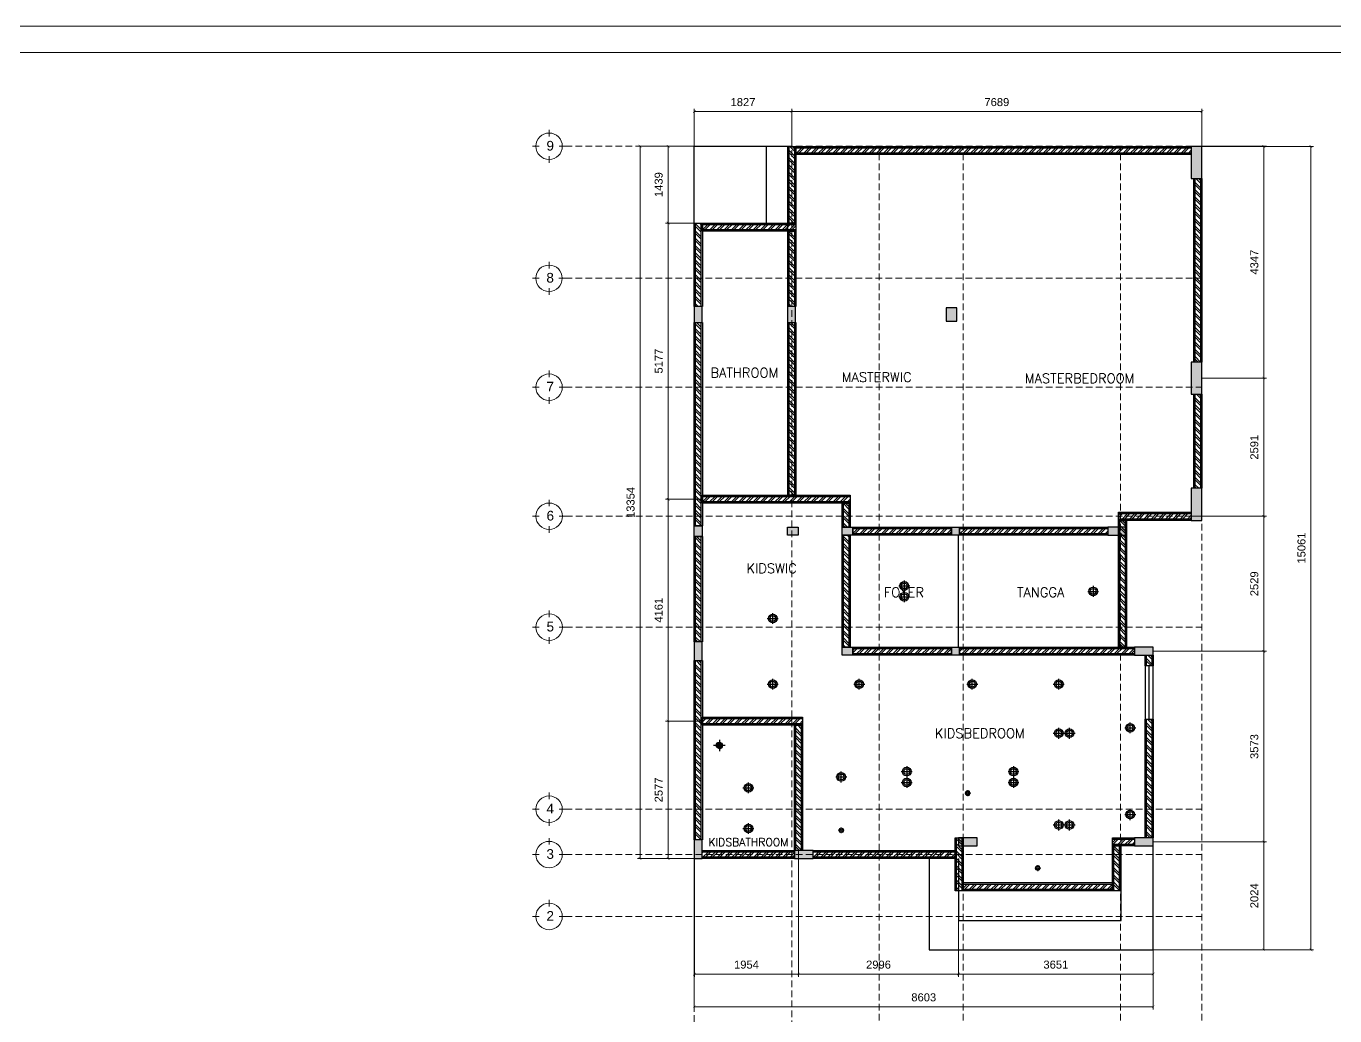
# Model space of a CAD drawing. Header units: millimetres. Extents: x 19632 to 183655, y 41319 to 69325.
# Drawn here: x 100075 to 124605, y 50773 to 69325 of the extents above; entities that cross this region are included whole.
import ezdxf
from ezdxf.enums import TextEntityAlignment as Align

# ---------------------------------------------------------------- set-up
doc = ezdxf.new("R2010")
doc.units = ezdxf.units.MM
doc.header["$MEASUREMENT"] = 0
doc.linetypes.add('DASHED2', pattern=[0.375, 0.25, -0.125])
doc.linetypes.add('HIDDEN2', pattern=[0.1875, 0.125, -0.0625])
for name, color, linetype, lineweight in [('09-Arsiran', 8, 'Continuous', 5), ('AS', 8, 'HIDDEN2', 5), ('ceiling', 40, 'Continuous', 13), ('HATCH', 8, 'Continuous', 5), ('LEGEND', 1, 'DASHED2', 50), ('XR-KOP A3_MOZART$0$KOP-A1$0$A-GRSKOP', 1, 'Continuous', 5)]:
    doc.layers.add(name, color=color, linetype=linetype, lineweight=lineweight)
for name, color, linetype in [('lights (bulb)', 32, 'Continuous'), ('tampak', 7, 'Continuous'), ('WALL', 255, 'Continuous')]:
    doc.layers.add(name, color=color, linetype=linetype)
doc.styles.add('HAND', font='ROMAND.SHX', dxfattribs={"width": 0.8, "height": 250})
doc.styles.get("Standard").update_dxf_attribs({"font": 'arial.ttf'})
doc.dimstyles.new('DIM100', dxfattribs={"dimscale": 0, "dimtxt": 150, "dimasz": 50, "dimexe": 50, "dimexo": 0, "dimgap": 100, "dimtad": 1, "dimtoh": 1, "dimdec": 0, "dimdsep": 46, "dimtxsty": 'Standard', "dimblk": 'ARCHTICK', "dimcen": 1, "dimclrd": 1, "dimclre": 1, "dimadec": 0, "dimazin": 0, "dimtfac": 250, "dimtdec": 0, "dimtix": 1, "dimtmove": 0, "dimatfit": 3, "dimldrblk": 'DOT', "dimfxl": 150, "dimtolj": 1, "dimtzin": 0, "dimlwd": 5, "dimlwe": 5, "dimarcsym": 0})

# ---------------------------------------------------------------- blocks, each defined once
blk = doc.blocks.new('hsdh')
at = {"layer": 'XR-KOP A3_MOZART$0$KOP-A1$0$A-GRSKOP', "color": 0, "linetype": 'Continuous', "lineweight": 5}
blk.add_lwpolyline([(145480, 82601), (107945, 82601), (107945, 56197), (145480, 56197)], close=True, dxfattribs=at)
at = {"layer": 'XR-KOP A3_MOZART$0$KOP-A1$0$A-GRSKOP', "color": 5, "linetype": 'Continuous', "lineweight": 5}
blk.add_lwpolyline([(145017, 82138), (108409, 82138), (108409, 56660), (145017, 56660)], close=True, dxfattribs=at)
blk = doc.blocks.new('*U15')
at = {"layer": 'HATCH'}
h = blk.add_hatch(dxfattribs=at)
h.set_pattern_fill('ANSI32', color=0, scale=10)
h.set_pattern_definition([(45, (-5541.52, -10567.46), (-67.3519, 67.3519), []), (45, (-5496.62, -10567.46), (-67.3519, 67.3519), [])])
h.paths.add_polyline_path([(3193, 50), (3193, -50), (6523, -50), (6523, 50)])
at = {"layer": 'WALL', "color": 0}
for points in [[(3193, 75), (6523, 75), (6523, -75), (3193, -75)], [(3193, 50), (6523, 50), (6523, -50), (3193, -50)]]:
    blk.add_lwpolyline(points, close=True, dxfattribs=at)
blk = doc.blocks.new('*U14')
at = {"layer": 'HATCH'}
h = blk.add_hatch(dxfattribs=at)
h.set_pattern_fill('ANSI32', color=0, scale=10)
h.set_pattern_definition([(45, (4766.25, -10567.46), (-67.3519, 67.3519), []), (45, (4811.15, -10567.46), (-67.3519, 67.3519), [])])
h.paths.add_polyline_path([(10943, -50), (10943, 50), (9081, 50), (9081, -50)])
at = {"layer": 'WALL', "color": 0}
for points in [[(9081, 75), (10943, 75), (10943, -75), (9081, -75)], [(9081, 50), (10943, 50), (10943, -50), (9081, -50)]]:
    blk.add_lwpolyline(points, close=True, dxfattribs=at)
blk = doc.blocks.new('*U179')
at = {"layer": 'HATCH'}
h = blk.add_hatch(dxfattribs=at)
h.set_pattern_fill('ANSI32', color=0, scale=10)
h.set_pattern_definition([(45, (-121.22, -10567.46), (-67.3519, 67.3519), []), (45, (-76.315, -10567.46), (-67.3519, 67.3519), [])])
h.paths.add_polyline_path([(8884, -50), (8884, 50), (6252, 50), (6252, -50)])
at = {"layer": 'WALL', "color": 0}
for points in [[(6252, 75), (8884, 75), (8884, -75), (6252, -75)], [(6252, 50), (8884, 50), (8884, -50), (6252, -50)]]:
    blk.add_lwpolyline(points, close=True, dxfattribs=at)
blk = doc.blocks.new('*U16')
at = {"layer": 'HATCH'}
h = blk.add_hatch(dxfattribs=at)
h.set_pattern_fill('ANSI32', color=0, scale=10)
h.set_pattern_definition([(45, (-19696.05, -10567.46), (-67.3519, 67.3519), []), (45, (-19651.15, -10567.46), (-67.3519, 67.3519), [])])
h.paths.add_polyline_path([(-3382, 50), (-3382, -50), (-1056, -50), (-1056, 50)])
at = {"layer": 'WALL', "color": 0}
for points in [[(-3382, 75), (-1056, 75), (-1056, -75), (-3382, -75)], [(-3382, 50), (-1056, 50), (-1056, -50), (-3382, -50)]]:
    blk.add_lwpolyline(points, close=True, dxfattribs=at)
blk = doc.blocks.new('*U177')
at = {"layer": 'HATCH'}
h = blk.add_hatch(dxfattribs=at)
h.set_pattern_fill('ANSI32', color=0, scale=10)
h.set_pattern_definition([(45, (-21335.74, -10567.46), (-67.3519, 67.3519), []), (45, (-21290.83, -10567.46), (-67.3519, 67.3519), [])])
h.paths.add_polyline_path([(-3531, 50), (-3531, -50), (-2548, -50), (-2548, 50)])
at = {"layer": 'WALL', "color": 0}
for points in [[(-3531, 75), (-2548, 75), (-2548, -75), (-3531, -75)], [(-3531, 50), (-2548, 50), (-2548, -50), (-3531, -50)]]:
    blk.add_lwpolyline(points, close=True, dxfattribs=at)
blk = doc.blocks.new('*U175')
at = {"layer": 'HATCH'}
h = blk.add_hatch(dxfattribs=at)
h.set_pattern_fill('ANSI32', color=0, scale=10)
h.set_pattern_definition([(45, (799.83, -10567.46), (-67.3519, 67.3519), []), (45, (844.73, -10567.46), (-67.3519, 67.3519), [])])
h.paths.add_polyline_path([(8234, -50), (8234, 50), (7823, 50), (7823, -50)])
at = {"layer": 'WALL', "color": 0}
for points in [[(7823, 75), (8234, 75), (8234, -75), (7823, -75)], [(7823, 50), (8234, 50), (8234, -50), (7823, -50)]]:
    blk.add_lwpolyline(points, close=True, dxfattribs=at)
blk = doc.blocks.new('*U78')
at = {"layer": 'HATCH'}
h = blk.add_hatch(dxfattribs=at)
h.set_pattern_fill('ANSI32', color=0, scale=10)
h.set_pattern_definition([(45, (-23743.76, -10567.46), (-67.35192, 67.35192), []), (45, (-23698.86, -10567.46), (-67.35192, 67.35192), [])])
h.paths.add_polyline_path([(-5343, 50), (-5343, -50), (-3143, -50), (-3143, 50)])
at = {"layer": 'WALL', "color": 0}
for points in [[(-5343, 75), (-3143, 75), (-3143, -75), (-5343, -75)], [(-5343, 50), (-3143, 50), (-3143, -50), (-5343, -50)]]:
    blk.add_lwpolyline(points, close=True, dxfattribs=at)
blk = doc.blocks.new('*U17')
at = {"layer": 'HATCH'}
h = blk.add_hatch(dxfattribs=at)
h.set_pattern_fill('ANSI32', color=0, scale=10)
h.set_pattern_definition([(45, (9317.82, -10567.46), (-67.3519, 67.3519), []), (45, (9362.72, -10567.46), (-67.3519, 67.3519), [])])
h.paths.add_polyline_path([(13204, -50), (13204, 50), (11371, 50), (11371, -50)])
at = {"layer": 'WALL', "color": 0}
for points in [[(11371, 75), (13204, 75), (13204, -75), (11371, -75)], [(11371, 50), (13204, 50), (13204, -50), (11371, -50)]]:
    blk.add_lwpolyline(points, close=True, dxfattribs=at)
blk = doc.blocks.new('*U62')
at = {"layer": 'HATCH'}
h = blk.add_hatch(dxfattribs=at)
h.set_pattern_fill('ANSI32', color=0, scale=10)
h.set_pattern_definition([(45, (-36433.05, -10567.46), (-67.35192, 67.35192), []), (45, (-36388.15, -10567.46), (-67.35192, 67.35192), [])])
h.paths.add_polyline_path([(-12293, 50), (-12293, -50), (-8883, -50), (-8883, 50)])
at = {"layer": 'WALL', "color": 0}
for points in [[(-12293, 75), (-8883, 75), (-8883, -75), (-12293, -75)], [(-12293, 50), (-8883, 50), (-8883, -50), (-12293, -50)]]:
    blk.add_lwpolyline(points, close=True, dxfattribs=at)
blk = doc.blocks.new('*U18')
at = {"layer": 'HATCH'}
h = blk.add_hatch(dxfattribs=at)
h.set_pattern_fill('ANSI32', color=0, scale=10)
h.set_pattern_definition([(45, (8123.6, -10567.46), (-67.3519, 67.3519), []), (45, (8168.5, -10567.46), (-67.3519, 67.3519), [])])
h.paths.add_polyline_path([(12606, -50), (12606, 50), (10774, 50), (10774, -50)])
at = {"layer": 'WALL', "color": 0}
for points in [[(10774, 75), (12606, 75), (12606, -75), (10774, -75)], [(10774, 50), (12606, 50), (12606, -50), (10774, -50)]]:
    blk.add_lwpolyline(points, close=True, dxfattribs=at)
blk = doc.blocks.new('*U66')
at = {"layer": 'HATCH'}
h = blk.add_hatch(dxfattribs=at)
h.set_pattern_fill('ANSI32', color=0, scale=10)
h.set_pattern_definition([(45, (-30099.03, -10567.46), (-67.35192, 67.35192), []), (45, (-30054.13, -10567.46), (-67.35192, 67.35192), [])])
h.paths.add_polyline_path([(-9025, 50), (-9025, -50), (-5817, -50), (-5817, 50)])
at = {"layer": 'WALL', "color": 0}
for points in [[(-9025, 75), (-5817, 75), (-5817, -75), (-9025, -75)], [(-9025, 50), (-5817, 50), (-5817, -50), (-9025, -50)]]:
    blk.add_lwpolyline(points, close=True, dxfattribs=at)
blk = doc.blocks.new('*U24')
at = {"layer": 'HATCH'}
h = blk.add_hatch(dxfattribs=at)
h.set_pattern_fill('ANSI32', color=0, scale=10)
h.set_pattern_definition([(45, (7339.76, -10567.46), (-67.3519, 67.3519), []), (45, (7384.66, -10567.46), (-67.3519, 67.3519), [])])
h.paths.add_polyline_path([(12676, -50), (12676, 50), (9921, 50), (9921, -50)])
at = {"layer": 'WALL', "color": 0}
for points in [[(9921, 75), (12676, 75), (12676, -75), (9921, -75)], [(9921, 50), (12676, 50), (12676, -50), (9921, -50)]]:
    blk.add_lwpolyline(points, close=True, dxfattribs=at)
blk = doc.blocks.new('*U25')
at = {"layer": 'HATCH'}
h = blk.add_hatch(dxfattribs=at)
h.set_pattern_fill('ANSI32', color=0, scale=10)
h.set_pattern_definition([(45, (-31819.38, -10567.46), (-67.35192, 67.35192), []), (45, (-31774.48, -10567.46), (-67.35192, 67.35192), [])])
h.paths.add_polyline_path([(-9322, 50), (-9322, -50), (-7241, -50), (-7241, 50)])
at = {"layer": 'WALL', "color": 0}
for points in [[(-9322, 75), (-7241, 75), (-7241, -75), (-9322, -75)], [(-9322, 50), (-7241, 50), (-7241, -50), (-9322, -50)]]:
    blk.add_lwpolyline(points, close=True, dxfattribs=at)
blk = doc.blocks.new('*U26')
at = {"layer": 'HATCH'}
h = blk.add_hatch(dxfattribs=at)
h.set_pattern_fill('ANSI32', color=0, scale=10)
h.set_pattern_definition([(45, (8038.8, -10567.46), (-67.3519, 67.3519), []), (45, (8083.7, -10567.46), (-67.3519, 67.3519), [])])
h.paths.add_polyline_path([(13273, -50), (13273, 50), (10023, 50), (10023, -50)])
at = {"layer": 'WALL', "color": 0}
for points in [[(10023, 75), (13273, 75), (13273, -75), (10023, -75)], [(10023, 50), (13273, 50), (13273, -50), (10023, -50)]]:
    blk.add_lwpolyline(points, close=True, dxfattribs=at)
blk = doc.blocks.new('*U27')
at = {"layer": 'HATCH'}
h = blk.add_hatch(dxfattribs=at)
h.set_pattern_fill('ANSI32', color=0, scale=10)
h.set_pattern_definition([(45, (-1166.05, -10567.46), (-67.3519, 67.3519), []), (45, (-1121.15, -10567.46), (-67.3519, 67.3519), [])])
h.paths.add_polyline_path([(7902, -50), (7902, 50), (6189, 50), (6189, -50)])
at = {"layer": 'WALL', "color": 0}
for points in [[(6189, 75), (7902, 75), (7902, -75), (6189, -75)], [(6189, 50), (7902, 50), (7902, -50), (6189, -50)]]:
    blk.add_lwpolyline(points, close=True, dxfattribs=at)
blk = doc.blocks.new('*U28')
at = {"layer": 'HATCH'}
h = blk.add_hatch(dxfattribs=at)
h.set_pattern_fill('ANSI32', color=0, scale=10)
h.set_pattern_definition([(45, (-4169.86, -10567.46), (-67.3519, 67.3519), []), (45, (-4124.96, -10567.46), (-67.3519, 67.3519), [])])
h.paths.add_polyline_path([(6523, -50), (6523, 50), (4565, 50), (4565, -50)])
at = {"layer": 'WALL', "color": 0}
for points in [[(4565, 75), (6523, 75), (6523, -75), (4565, -75)], [(4565, 50), (6523, 50), (6523, -50), (4565, -50)]]:
    blk.add_lwpolyline(points, close=True, dxfattribs=at)
blk = doc.blocks.new('*U29')
at = {"layer": 'HATCH'}
h = blk.add_hatch(dxfattribs=at)
h.set_pattern_fill('ANSI32', color=0, scale=10)
h.set_pattern_definition([(45, (-5987.08, -10567.46), (-67.3519, 67.3519), []), (45, (-5942.18, -10567.46), (-67.3519, 67.3519), [])])
h.paths.add_polyline_path([(2747, 50), (2747, -50), (6523, -50), (6523, 50)])
at = {"layer": 'WALL', "color": 0}
for points in [[(2747, 75), (6523, 75), (6523, -75), (2747, -75)], [(2747, 50), (6523, 50), (6523, -50), (2747, -50)]]:
    blk.add_lwpolyline(points, close=True, dxfattribs=at)
blk = doc.blocks.new('*U30')
at = {"layer": 'HATCH'}
h = blk.add_hatch(dxfattribs=at)
h.set_pattern_fill('ANSI32', color=0, scale=10)
h.set_pattern_definition([(45, (-3759.58, -10567.46), (-67.3519, 67.3519), []), (45, (-3714.68, -10567.46), (-67.3519, 67.3519), [])])
h.paths.add_polyline_path([(6523, -50), (6523, 50), (4975, 50), (4975, -50)])
at = {"layer": 'WALL', "color": 0}
for points in [[(4975, 75), (6523, 75), (6523, -75), (4975, -75)], [(4975, 50), (6523, 50), (6523, -50), (4975, -50)]]:
    blk.add_lwpolyline(points, close=True, dxfattribs=at)
blk = doc.blocks.new('*U65')
at = {"layer": 'HATCH'}
h = blk.add_hatch(dxfattribs=at)
h.set_pattern_fill('ANSI32', color=0, scale=10)
h.set_pattern_definition([(45, (5170.855, -10567.46), (-67.3519, 67.3519), []), (45, (5215.76, -10567.46), (-67.3519, 67.3519), [])])
h.paths.add_polyline_path([(11586, -50), (11586, 50), (8842, 50), (8842, -50)])
at = {"layer": 'WALL', "color": 0}
for points in [[(8842, 75), (11586, 75), (11586, -75), (8842, -75)], [(8842, 50), (11586, 50), (11586, -50), (8842, -50)]]:
    blk.add_lwpolyline(points, close=True, dxfattribs=at)
blk = doc.blocks.new('_ArchTick')
at = {"color": 0, "linetype": 'ByBlock', "const_width": 0.15}
blk.add_lwpolyline([(-0.5, -0.5), (0.5, 0.5)], dxfattribs=at)
blk = doc.blocks.new('*D273')
at = {"color": 1, "lineweight": 5, "transparency": 16777216}
for p, q in [((112599, 53721), (112599, 51506)), ((114553, 53872), (114553, 51506)), ((112599, 51556), (114553, 51556))]:
    blk.add_line(p, q, dxfattribs=at)
at = {"layer": 'Defpoints', "color": 0, "transparency": 16777216}
for p in [(112599, 53721), (114553, 53872), (114553, 51556)]:
    blk.add_point(p, dxfattribs=at)
at = {"color": 1, "lineweight": 5, "transparency": 16777216, "xscale": 50, "yscale": 50, "zscale": 50, "rotation": 180}
blk.add_blockref('_ArchTick', (112599, 51556), dxfattribs=at)
at = {"color": 1, "lineweight": 5, "transparency": 16777216, "xscale": 50, "yscale": 50, "zscale": 50}
blk.add_blockref('_ArchTick', (114553, 51556), dxfattribs=at)
at = {"color": 0, "transparency": 16777216, "insert": (113576, 51732), "char_height": 150, "attachment_point": 5}
blk.add_mtext('\\A1;1954', dxfattribs=at)
blk = doc.blocks.new('_DOT')
at = {"color": 0, "linetype": 'ByBlock'}
blk.add_line((-0.5, 0), (-1, 0), dxfattribs=at)
at = {"color": 0, "linetype": 'ByBlock', "const_width": 0.5}
blk.add_lwpolyline([(-0.25, 0, 1), (0.25, 0, 1)], format="xyb", close=True, dxfattribs=at)
blk = doc.blocks.new('*D274')
at = {"color": 1, "lineweight": 5, "transparency": 16777216}
for p, q in [((114553, 53872), (114553, 51506)), ((117549, 52561), (117549, 51506)), ((114553, 51556), (117549, 51556))]:
    blk.add_line(p, q, dxfattribs=at)
at = {"layer": 'Defpoints', "color": 0, "transparency": 16777216}
for p in [(114553, 53872), (117549, 52561), (117549, 51556)]:
    blk.add_point(p, dxfattribs=at)
at = {"color": 1, "lineweight": 5, "transparency": 16777216, "xscale": 50, "yscale": 50, "zscale": 50, "rotation": 180}
blk.add_blockref('_ArchTick', (114553, 51556), dxfattribs=at)
at = {"color": 1, "lineweight": 5, "transparency": 16777216, "xscale": 50, "yscale": 50, "zscale": 50}
blk.add_blockref('_ArchTick', (117549, 51556), dxfattribs=at)
at = {"color": 0, "transparency": 16777216, "insert": (116051, 51732), "char_height": 150, "attachment_point": 5}
blk.add_mtext('\\A1;2996', dxfattribs=at)
blk = doc.blocks.new('*D223')
at = {"color": 1, "lineweight": 5, "transparency": 16777216}
for p, q in [((121200, 53961), (121200, 51506)), ((117549, 52011), (117549, 51506)), ((117549, 51556), (121200, 51556))]:
    blk.add_line(p, q, dxfattribs=at)
at = {"layer": 'Defpoints', "color": 0, "transparency": 16777216}
for p in [(121200, 53961), (117549, 52011), (121200, 51556)]:
    blk.add_point(p, dxfattribs=at)
at = {"color": 1, "lineweight": 5, "transparency": 16777216, "xscale": 50, "yscale": 50, "zscale": 50, "rotation": 180}
blk.add_blockref('_ArchTick', (117549, 51556), dxfattribs=at)
at = {"color": 1, "lineweight": 5, "transparency": 16777216, "xscale": 50, "yscale": 50, "zscale": 50}
blk.add_blockref('_ArchTick', (121200, 51556), dxfattribs=at)
at = {"color": 0, "transparency": 16777216, "insert": (119375, 51732), "char_height": 150, "attachment_point": 5}
blk.add_mtext('\\A1;3651', dxfattribs=at)
blk = doc.blocks.new('*D224')
at = {"color": 1, "lineweight": 5, "transparency": 16777216}
for p, q in [((112597, 53721), (112597, 50892)), ((121200, 53961), (121200, 50892)), ((112597, 50942), (121200, 50942))]:
    blk.add_line(p, q, dxfattribs=at)
at = {"layer": 'Defpoints', "color": 0, "transparency": 16777216}
for p in [(112597, 53721), (121200, 53961), (121200, 50942)]:
    blk.add_point(p, dxfattribs=at)
at = {"color": 1, "lineweight": 5, "transparency": 16777216, "xscale": 50, "yscale": 50, "zscale": 50, "rotation": 180}
blk.add_blockref('_ArchTick', (112597, 50942), dxfattribs=at)
at = {"color": 1, "lineweight": 5, "transparency": 16777216, "xscale": 50, "yscale": 50, "zscale": 50}
blk.add_blockref('_ArchTick', (121200, 50942), dxfattribs=at)
at = {"color": 0, "transparency": 16777216, "insert": (116899, 51119), "char_height": 150, "attachment_point": 5}
blk.add_mtext('\\A1;8603', dxfattribs=at)
blk = doc.blocks.new('H4RTVVVV')
at = {"layer": 'tampak', "transparency": 33554687}
h = blk.add_hatch(dxfattribs=at)
h.set_pattern_fill('ANSI31', color=256, scale=10)
h.set_pattern_definition([(45, (147297.6343, 4e-11), (-0.8838834765, 0.8838834765), [])])
h.paths.add_polyline_path([(471989, 38900), (471989, 38600), (472139, 38600), (472139, 38900)])
h.paths.add_polyline_path([(473741, 38900), (473741, 38600), (473891, 38600), (473891, 38900)])
h.paths.add_polyline_path([(476711, 38875), (476711, 38625), (476911, 38625), (476911, 38875)])
h.paths.add_polyline_path([(481305, 41901), (481305, 41300), (481507, 41300), (481507, 41901)])
h.paths.add_polyline_path([(481305, 37857), (481305, 37255), (481507, 37255), (481507, 37857)])
h.paths.add_polyline_path([(481305, 35491), (481305, 34890), (481507, 34890), (481507, 35491)])
h.paths.add_polyline_path([(479742, 34762), (479742, 34612), (480092, 34612), (480092, 34762)])
h.paths.add_polyline_path([(476811, 34762), (476961, 34762), (476961, 34612), (476811, 34612)])
h.paths.add_polyline_path([(474761, 34762), (474961, 34762), (474961, 34612), (474761, 34612)])
h.paths.add_polyline_path([(473741, 34762), (473941, 34762), (473941, 34612), (473741, 34612)])
h.paths.add_polyline_path([(472139, 34787), (472139, 34587), (471989, 34587), (471989, 34787)])
h.paths.add_polyline_path([(471989, 32610), (471989, 32260), (472139, 32260), (472139, 32610)])
h.paths.add_polyline_path([(474761, 32511), (474961, 32511), (474961, 32361), (474761, 32361)])
h.paths.add_polyline_path([(476811, 32511), (476961, 32511), (476961, 32361), (476811, 32361)])
h.paths.add_polyline_path([(480242, 32511), (480242, 32361), (480592, 32361), (480592, 32511)])
h.paths.add_polyline_path([(480242, 28938), (480242, 28788), (480592, 28788), (480592, 28938)])
h.paths.add_polyline_path([(476941, 28940), (476941, 28790), (477291, 28790), (477291, 28940)])
h.paths.add_polyline_path([(473869, 28700), (473869, 28550), (474219, 28550), (474219, 28700)])
h.paths.add_polyline_path([(471989, 28548), (472139, 28548), (472139, 28898), (471989, 28898)])
for points in [[(481305, 41901), (481305, 41300), (481507, 41300), (481507, 41901), (481305, 41901)], [(471989, 38900), (471989, 38600), (472139, 38600), (472139, 38900), (471989, 38900)], [(473741, 38900), (473741, 38600), (473891, 38600), (473891, 38900), (473741, 38900)], [(476711, 38875), (476711, 38625), (476911, 38625), (476911, 38875), (476711, 38875)], [(481305, 37857), (481305, 37255), (481507, 37255), (481507, 37857), (481305, 37857)], [(481305, 35491), (481305, 34890), (481507, 34890), (481507, 35491), (481305, 35491)], [(472139, 34787), (472139, 34587), (471989, 34587), (471989, 34787), (472139, 34787)], [(473741, 34762), (473941, 34762), (473941, 34612), (473741, 34612), (473741, 34762)], [(474761, 34762), (474961, 34762), (474961, 34612), (474761, 34612), (474761, 34762)], [(476811, 34762), (476961, 34762), (476961, 34612), (476811, 34612), (476811, 34762)], [(479742, 34762), (479742, 34612), (480092, 34612), (480092, 34762), (479742, 34762)], [(471989, 32610), (471989, 32260), (472139, 32260), (472139, 32610), (471989, 32610)], [(474761, 32511), (474961, 32511), (474961, 32361), (474761, 32361), (474761, 32511)], [(476811, 32511), (476961, 32511), (476961, 32361), (476811, 32361), (476811, 32511)], [(480242, 32511), (480242, 32361), (480592, 32361), (480592, 32511), (480242, 32511)], [(471989, 28548), (472139, 28548), (472139, 28898), (471989, 28898), (471989, 28548)], [(476941, 28940), (476941, 28790), (477291, 28790), (477291, 28940), (476941, 28940)], [(480242, 28938), (480242, 28788), (480592, 28788), (480592, 28938), (480242, 28938)], [(473869, 28700), (473869, 28550), (474219, 28550), (474219, 28700), (473869, 28700)]]:
    blk.add_lwpolyline(points)
blk = doc.blocks.new('*U60')
at = {"layer": 'HATCH'}
h = blk.add_hatch(dxfattribs=at)
h.set_pattern_fill('ANSI32', color=0, scale=10)
h.set_pattern_definition([(45, (6181.03, -10567.46), (-67.3519, 67.3519), []), (45, (6225.93, -10567.46), (-67.3519, 67.3519), [])])
h.paths.add_polyline_path([(11586, -50), (11586, 50), (9852, 50), (9852, -50)])
at = {"layer": 'WALL', "color": 0}
for points in [[(9852, 75), (11586, 75), (11586, -75), (9852, -75)], [(9852, 50), (11586, 50), (11586, -50), (9852, -50)]]:
    blk.add_lwpolyline(points, close=True, dxfattribs=at)
blk = doc.blocks.new('*U61')
at = {"layer": 'HATCH'}
h = blk.add_hatch(dxfattribs=at)
h.set_pattern_fill('ANSI32', color=0, scale=10)
h.set_pattern_definition([(45, (-32180.25, -10567.46), (-67.35192, 67.35192), []), (45, (-32135.35, -10567.46), (-67.35192, 67.35192), [])])
h.paths.add_polyline_path([(-9173, 50), (-9173, -50), (-7750, -50), (-7750, 50)])
at = {"layer": 'WALL', "color": 0}
for points in [[(-9173, 75), (-7750, 75), (-7750, -75), (-9173, -75)], [(-9173, 50), (-7750, 50), (-7750, -50), (-9173, -50)]]:
    blk.add_lwpolyline(points, close=True, dxfattribs=at)
blk = doc.blocks.new('*U63')
at = {"layer": 'HATCH'}
h = blk.add_hatch(dxfattribs=at)
h.set_pattern_fill('ANSI32', color=0, scale=10)
h.set_pattern_definition([(45, (9225.58, -10567.46), (-67.3519, 67.3519), []), (45, (9270.485, -10567.46), (-67.3519, 67.3519), [])])
h.paths.add_polyline_path([(15911, -50), (15911, 50), (8571, 50), (8571, -50)])
at = {"layer": 'WALL', "color": 0}
for points in [[(8571, 75), (15911, 75), (15911, -75), (8571, -75)], [(8571, 50), (15911, 50), (15911, -50), (8571, -50)]]:
    blk.add_lwpolyline(points, close=True, dxfattribs=at)
blk = doc.blocks.new('*U64')
at = {"layer": 'HATCH'}
h = blk.add_hatch(dxfattribs=at)
h.set_pattern_fill('ANSI32', color=0, scale=10)
h.set_pattern_definition([(45, (-32156.32, -10567.46), (-67.35192, 67.35192), []), (45, (-32111.42, -10567.46), (-67.35192, 67.35192), [])])
h.paths.add_polyline_path([(-9149, 50), (-9149, -50), (-7750, -50), (-7750, 50)])
at = {"layer": 'WALL', "color": 0}
for points in [[(-9149, 75), (-7750, 75), (-7750, -75), (-9149, -75)], [(-9149, 50), (-7750, 50), (-7750, -50), (-9149, -50)]]:
    blk.add_lwpolyline(points, close=True, dxfattribs=at)
blk = doc.blocks.new('*U67')
at = {"layer": 'HATCH'}
h = blk.add_hatch(dxfattribs=at)
h.set_pattern_fill('ANSI32', color=0, scale=10)
h.set_pattern_definition([(45, (-30182.39, -10567.46), (-67.35192, 67.35192), []), (45, (-30137.49, -10567.46), (-67.35192, 67.35192), [])])
h.paths.add_polyline_path([(-7685, 50), (-7685, -50), (-7241, -50), (-7241, 50)])
at = {"layer": 'WALL', "color": 0}
for points in [[(-7685, 75), (-7241, 75), (-7241, -75), (-7685, -75)], [(-7685, 50), (-7241, 50), (-7241, -50), (-7685, -50)]]:
    blk.add_lwpolyline(points, close=True, dxfattribs=at)
blk = doc.blocks.new('*U68')
at = {"layer": 'HATCH'}
h = blk.add_hatch(dxfattribs=at)
h.set_pattern_fill('ANSI32', color=0, scale=10)
h.set_pattern_definition([(45, (-38095.64, -10567.46), (-67.35192, 67.35192), []), (45, (-38050.73, -10567.46), (-67.35192, 67.35192), [])])
h.paths.add_polyline_path([(-12293, 50), (-12293, -50), (-10546, -50), (-10546, 50)])
at = {"layer": 'WALL', "color": 0}
for points in [[(-12293, 75), (-10546, 75), (-10546, -75), (-12293, -75)], [(-12293, 50), (-10546, 50), (-10546, -50), (-12293, -50)]]:
    blk.add_lwpolyline(points, close=True, dxfattribs=at)
blk = doc.blocks.new('*U69')
at = {"layer": 'HATCH'}
h = blk.add_hatch(dxfattribs=at)
h.set_pattern_fill('ANSI32', color=0, scale=10)
h.set_pattern_definition([(45, (8645.6, -10567.46), (-67.3519, 67.3519), []), (45, (8690.5, -10567.46), (-67.3519, 67.3519), [])])
h.paths.add_polyline_path([(12626, -50), (12626, 50), (11276, 50), (11276, -50)])
at = {"layer": 'WALL', "color": 0}
for points in [[(11276, 75), (12626, 75), (12626, -75), (11276, -75)], [(11276, 50), (12626, 50), (12626, -50), (11276, -50)]]:
    blk.add_lwpolyline(points, close=True, dxfattribs=at)
blk = doc.blocks.new('*U70')
at = {"layer": 'HATCH'}
h = blk.add_hatch(dxfattribs=at)
h.set_pattern_fill('ANSI32', color=0, scale=10)
h.set_pattern_definition([(45, (-26513.9, -10567.46), (-67.35192, 67.35192), []), (45, (-26469, -10567.46), (-67.35192, 67.35192), [])])
h.paths.add_polyline_path([(-6806, 50), (-6806, -50), (-4451, -50), (-4451, 50)])
at = {"layer": 'WALL', "color": 0}
for points in [[(-6806, 75), (-4451, 75), (-4451, -75), (-6806, -75)], [(-6806, 50), (-4451, 50), (-4451, -50), (-6806, -50)]]:
    blk.add_lwpolyline(points, close=True, dxfattribs=at)
blk = doc.blocks.new('*D275')
at = {"color": 1, "lineweight": 5, "transparency": 16777216}
for p, q in [((112749, 56297), (112058, 56297)), ((112108, 53720), (112108, 56297)), ((112596, 53720), (112058, 53720))]:
    blk.add_line(p, q, dxfattribs=at)
at = {"layer": 'Defpoints', "color": 0, "transparency": 16777216}
for p in [(112108, 56297), (112749, 56297), (112596, 53720)]:
    blk.add_point(p, dxfattribs=at)
at = {"color": 1, "lineweight": 5, "transparency": 16777216, "xscale": 50, "yscale": 50, "zscale": 50}
for p, rotation in [((112108, 56297), 90), ((112108, 53720), 270)]:
    blk.add_blockref('_ArchTick', p, dxfattribs=dict(at, rotation=rotation))
at = {"color": 0, "transparency": 16777216, "insert": (111931, 55008), "char_height": 150, "attachment_point": 5, "rotation": 90}
blk.add_mtext('\\A1;2577', dxfattribs=at)
blk = doc.blocks.new('*D276')
at = {"color": 1, "lineweight": 5, "transparency": 16777216}
for p, q in [((112749, 60458), (112058, 60458)), ((112108, 56297), (112108, 60458)), ((112749, 56297), (112058, 56297))]:
    blk.add_line(p, q, dxfattribs=at)
at = {"layer": 'Defpoints', "color": 0, "transparency": 16777216}
for p in [(112108, 60458), (112749, 60458), (112749, 56297)]:
    blk.add_point(p, dxfattribs=at)
at = {"color": 1, "lineweight": 5, "transparency": 16777216, "xscale": 50, "yscale": 50, "zscale": 50}
for p, rotation in [((112108, 60458), 90), ((112108, 56297), 270)]:
    blk.add_blockref('_ArchTick', p, dxfattribs=dict(at, rotation=rotation))
at = {"color": 0, "transparency": 16777216, "insert": (111931, 58377), "char_height": 150, "attachment_point": 5, "rotation": 90}
blk.add_mtext('\\A1;4161', dxfattribs=at)
blk = doc.blocks.new('*D277')
at = {"color": 1, "lineweight": 5, "transparency": 16777216}
for p, q in [((112597, 65635), (112058, 65635)), ((112108, 60458), (112108, 65635)), ((112749, 60458), (112058, 60458))]:
    blk.add_line(p, q, dxfattribs=at)
at = {"layer": 'Defpoints', "color": 0, "transparency": 16777216}
for p in [(112108, 65635), (112597, 65635), (112749, 60458)]:
    blk.add_point(p, dxfattribs=at)
at = {"color": 1, "lineweight": 5, "transparency": 16777216, "xscale": 50, "yscale": 50, "zscale": 50}
for p, rotation in [((112108, 65635), 90), ((112108, 60458), 270)]:
    blk.add_blockref('_ArchTick', p, dxfattribs=dict(at, rotation=rotation))
at = {"color": 0, "transparency": 16777216, "insert": (111931, 63047), "char_height": 150, "attachment_point": 5, "rotation": 90}
blk.add_mtext('\\A1;5177', dxfattribs=at)
blk = doc.blocks.new('*D278')
at = {"color": 1, "lineweight": 5, "transparency": 16777216}
for p, q in [((114349, 67074), (112058, 67074)), ((112108, 65635), (112108, 67074)), ((112597, 65635), (112058, 65635))]:
    blk.add_line(p, q, dxfattribs=at)
at = {"layer": 'Defpoints', "color": 0, "transparency": 16777216}
for p in [(112108, 67074), (114349, 67074), (112597, 65635)]:
    blk.add_point(p, dxfattribs=at)
at = {"color": 1, "lineweight": 5, "transparency": 16777216, "xscale": 50, "yscale": 50, "zscale": 50}
for p, rotation in [((112108, 67074), 90), ((112108, 65635), 270)]:
    blk.add_blockref('_ArchTick', p, dxfattribs=dict(at, rotation=rotation))
at = {"color": 0, "transparency": 16777216, "insert": (111931, 66355), "char_height": 150, "attachment_point": 5, "rotation": 90}
blk.add_mtext('\\A1;1439', dxfattribs=at)
blk = doc.blocks.new('*D246')
at = {"color": 1, "lineweight": 5, "transparency": 16777216}
for p, q in [((112596, 67074), (111531, 67074)), ((111581, 53720), (111581, 67074)), ((112596, 53720), (111531, 53720))]:
    blk.add_line(p, q, dxfattribs=at)
at = {"layer": 'Defpoints', "color": 0, "transparency": 16777216}
for p in [(111581, 67074), (112596, 67074), (112596, 53720)]:
    blk.add_point(p, dxfattribs=at)
at = {"color": 1, "lineweight": 5, "transparency": 16777216, "xscale": 50, "yscale": 50, "zscale": 50}
for p, rotation in [((111581, 67074), 90), ((111581, 53720), 270)]:
    blk.add_blockref('_ArchTick', p, dxfattribs=dict(at, rotation=rotation))
at = {"color": 0, "transparency": 16777216, "insert": (111404, 60397), "char_height": 150, "attachment_point": 5, "rotation": 90}
blk.add_mtext('\\A1;13354', dxfattribs=at)
blk = doc.blocks.new('*D279')
at = {"color": 1, "lineweight": 5, "transparency": 16777216}
for p, q in [((121199, 54035), (123323, 54035)), ((123273, 52011), (123273, 54035)), ((121200, 52011), (123323, 52011))]:
    blk.add_line(p, q, dxfattribs=at)
at = {"layer": 'Defpoints', "color": 0, "transparency": 16777216}
for p in [(121199, 54035), (123273, 54035), (121200, 52011)]:
    blk.add_point(p, dxfattribs=at)
at = {"color": 1, "lineweight": 5, "transparency": 16777216, "xscale": 50, "yscale": 50, "zscale": 50}
for p, rotation in [((123273, 54035), 90), ((123273, 52011), 270)]:
    blk.add_blockref('_ArchTick', p, dxfattribs=dict(at, rotation=rotation))
at = {"color": 0, "transparency": 16777216, "insert": (123096, 53023), "char_height": 150, "attachment_point": 5, "rotation": 90}
blk.add_mtext('\\A1;2024', dxfattribs=at)
blk = doc.blocks.new('*D280')
at = {"color": 1, "lineweight": 5, "transparency": 16777216}
for p, q in [((121199, 57607), (123323, 57607)), ((123273, 54035), (123273, 57607)), ((121199, 54035), (123323, 54035))]:
    blk.add_line(p, q, dxfattribs=at)
at = {"layer": 'Defpoints', "color": 0, "transparency": 16777216}
for p in [(121199, 57607), (123273, 57607), (121199, 54035)]:
    blk.add_point(p, dxfattribs=at)
at = {"color": 1, "lineweight": 5, "transparency": 16777216, "xscale": 50, "yscale": 50, "zscale": 50}
for p, rotation in [((123273, 57607), 90), ((123273, 54035), 270)]:
    blk.add_blockref('_ArchTick', p, dxfattribs=dict(at, rotation=rotation))
at = {"color": 0, "transparency": 16777216, "insert": (123096, 55821), "char_height": 150, "attachment_point": 5, "rotation": 90}
blk.add_mtext('\\A1;3573', dxfattribs=at)
blk = doc.blocks.new('*D281')
at = {"color": 1, "lineweight": 5, "transparency": 16777216}
for p, q in [((121912, 60137), (123323, 60137)), ((123273, 57607), (123273, 60137)), ((121199, 57607), (123323, 57607))]:
    blk.add_line(p, q, dxfattribs=at)
at = {"layer": 'Defpoints', "color": 0, "transparency": 16777216}
for p in [(121912, 60137), (123273, 60137), (121199, 57607)]:
    blk.add_point(p, dxfattribs=at)
at = {"color": 1, "lineweight": 5, "transparency": 16777216, "xscale": 50, "yscale": 50, "zscale": 50}
for p, rotation in [((123273, 60137), 90), ((123273, 57607), 270)]:
    blk.add_blockref('_ArchTick', p, dxfattribs=dict(at, rotation=rotation))
at = {"color": 0, "transparency": 16777216, "insert": (123096, 58872), "char_height": 150, "attachment_point": 5, "rotation": 90}
blk.add_mtext('\\A1;2529', dxfattribs=at)
blk = doc.blocks.new('*D282')
at = {"color": 1, "lineweight": 5, "transparency": 16777216}
for p, q in [((122113, 62727), (123323, 62727)), ((123273, 60137), (123273, 62727)), ((121912, 60137), (123323, 60137))]:
    blk.add_line(p, q, dxfattribs=at)
at = {"layer": 'Defpoints', "color": 0, "transparency": 16777216}
for p in [(122113, 62727), (123273, 62727), (121912, 60137)]:
    blk.add_point(p, dxfattribs=at)
at = {"color": 1, "lineweight": 5, "transparency": 16777216, "xscale": 50, "yscale": 50, "zscale": 50}
for p, rotation in [((123273, 62727), 90), ((123273, 60137), 270)]:
    blk.add_blockref('_ArchTick', p, dxfattribs=dict(at, rotation=rotation))
at = {"color": 0, "transparency": 16777216, "insert": (123096, 61432), "char_height": 150, "attachment_point": 5, "rotation": 90}
blk.add_mtext('\\A1;2591', dxfattribs=at)
blk = doc.blocks.new('*D283')
at = {"color": 1, "lineweight": 5, "transparency": 16777216}
for p, q in [((122113, 67074), (123323, 67074)), ((123273, 62727), (123273, 67074)), ((122113, 62727), (123323, 62727))]:
    blk.add_line(p, q, dxfattribs=at)
at = {"layer": 'Defpoints', "color": 0, "transparency": 16777216}
for p in [(122113, 67074), (123273, 67074), (122113, 62727)]:
    blk.add_point(p, dxfattribs=at)
at = {"color": 1, "lineweight": 5, "transparency": 16777216, "xscale": 50, "yscale": 50, "zscale": 50}
for p, rotation in [((123273, 67074), 90), ((123273, 62727), 270)]:
    blk.add_blockref('_ArchTick', p, dxfattribs=dict(at, rotation=rotation))
at = {"color": 0, "transparency": 16777216, "insert": (123096, 64901), "char_height": 150, "attachment_point": 5, "rotation": 90}
blk.add_mtext('\\A1;4347', dxfattribs=at)
blk = doc.blocks.new('*D284')
at = {"color": 1, "lineweight": 5, "transparency": 16777216}
for p, q in [((122113, 67072), (124206, 67072)), ((124156, 67072), (124156, 52011)), ((121200, 52011), (124206, 52011))]:
    blk.add_line(p, q, dxfattribs=at)
at = {"layer": 'Defpoints', "color": 0, "transparency": 16777216}
for p in [(122113, 67072), (121200, 52011), (124156, 52011)]:
    blk.add_point(p, dxfattribs=at)
at = {"color": 1, "lineweight": 5, "transparency": 16777216, "xscale": 50, "yscale": 50, "zscale": 50}
for p, rotation in [((124156, 67072), 90), ((124156, 52011), 270)]:
    blk.add_blockref('_ArchTick', p, dxfattribs=dict(at, rotation=rotation))
at = {"color": 0, "transparency": 16777216, "insert": (123980, 59542), "char_height": 150, "attachment_point": 5, "rotation": 90}
blk.add_mtext('\\A1;15061', dxfattribs=at)
blk = doc.blocks.new('*D285')
at = {"color": 1, "lineweight": 5, "transparency": 16777216}
for p, q in [((112597, 65635), (112597, 67775)), ((112597, 67725), (114425, 67725)), ((114425, 67074), (114425, 67775))]:
    blk.add_line(p, q, dxfattribs=at)
at = {"layer": 'Defpoints', "color": 0, "transparency": 16777216}
for p in [(114425, 67725), (114425, 67074), (112597, 65635)]:
    blk.add_point(p, dxfattribs=at)
at = {"color": 1, "lineweight": 5, "transparency": 16777216, "xscale": 50, "yscale": 50, "zscale": 50, "rotation": 180}
blk.add_blockref('_ArchTick', (112597, 67725), dxfattribs=at)
at = {"color": 1, "lineweight": 5, "transparency": 16777216, "xscale": 50, "yscale": 50, "zscale": 50}
blk.add_blockref('_ArchTick', (114425, 67725), dxfattribs=at)
at = {"color": 0, "transparency": 16777216, "insert": (113511, 67901), "char_height": 150, "attachment_point": 5}
blk.add_mtext('\\A1;1827', dxfattribs=at)
blk = doc.blocks.new('*D286')
at = {"color": 1, "lineweight": 5, "transparency": 16777216}
for p, q in [((114425, 67074), (114425, 67775)), ((114425, 67725), (122113, 67725)), ((122113, 67074), (122113, 67775))]:
    blk.add_line(p, q, dxfattribs=at)
at = {"layer": 'Defpoints', "color": 0, "transparency": 16777216}
for p in [(122113, 67725), (114425, 67074), (122113, 67074)]:
    blk.add_point(p, dxfattribs=at)
at = {"color": 1, "lineweight": 5, "transparency": 16777216, "xscale": 50, "yscale": 50, "zscale": 50, "rotation": 180}
blk.add_blockref('_ArchTick', (114425, 67725), dxfattribs=at)
at = {"color": 1, "lineweight": 5, "transparency": 16777216, "xscale": 50, "yscale": 50, "zscale": 50}
blk.add_blockref('_ArchTick', (122113, 67725), dxfattribs=at)
at = {"color": 0, "transparency": 16777216, "insert": (118269, 67901), "char_height": 150, "attachment_point": 5}
blk.add_mtext('\\A1;7689', dxfattribs=at)
blk = doc.blocks.new('*U79')
at = {"layer": 'HATCH'}
h = blk.add_hatch(dxfattribs=at)
h.set_pattern_fill('ANSI32', color=0, scale=10)
h.set_pattern_definition([(45, (-25745.75, -10567.46), (-67.35192, 67.35192), []), (45, (-25700.85, -10567.46), (-67.35192, 67.35192), [])])
h.paths.add_polyline_path([(-5343, 50), (-5343, -50), (-5145, -50), (-5145, 50)])
at = {"layer": 'WALL', "color": 0}
for points in [[(-5343, 75), (-5145, 75), (-5145, -75), (-5343, -75)], [(-5343, 50), (-5145, 50), (-5145, -50), (-5343, -50)]]:
    blk.add_lwpolyline(points, close=True, dxfattribs=at)
blk = doc.blocks.new('*U176')
at = {"layer": 'HATCH'}
h = blk.add_hatch(dxfattribs=at)
h.set_pattern_fill('ANSI32', color=0, scale=10)
h.set_pattern_definition([(45, (76.04, -10567.46), (-67.3519, 67.3519), []), (45, (120.94, -10567.46), (-67.3519, 67.3519), [])])
h.paths.add_polyline_path([(8084, -50), (8084, 50), (7249, 50), (7249, -50)])
at = {"layer": 'WALL', "color": 0}
for points in [[(7249, 75), (8084, 75), (8084, -75), (7249, -75)], [(7249, 50), (8084, 50), (8084, -50), (7249, -50)]]:
    blk.add_lwpolyline(points, close=True, dxfattribs=at)
blk = doc.blocks.new('*U178')
at = {"layer": 'HATCH'}
h = blk.add_hatch(dxfattribs=at)
h.set_pattern_fill('ANSI32', color=0, scale=10)
h.set_pattern_definition([(45, (-106.36, -10567.46), (-67.3519, 67.3519), []), (45, (-61.46, -10567.46), (-67.3519, 67.3519), [])])
h.paths.add_polyline_path([(8962, -50), (8962, 50), (6189, 50), (6189, -50)])
at = {"layer": 'WALL', "color": 0}
for points in [[(6189, 75), (8962, 75), (8962, -75), (6189, -75)], [(6189, 50), (8962, 50), (8962, -50), (6189, -50)]]:
    blk.add_lwpolyline(points, close=True, dxfattribs=at)
blk = doc.blocks.new('LMP DL - P')
at = {"color": 0}
for p, q in [((-114, 0), (114, 0)), ((0, -113), (0, 113))]:
    blk.add_line(p, q, dxfattribs=at)
for radius in [90, 60]:
    blk.add_circle((0, 0), radius, dxfattribs=at)
blk = doc.blocks.new('yhdddg')
at = {"layer": 'ceiling'}
for points in [[(808893, 129799), (808780, 129799)], [(808837, 129855), (808837, 129743)]]:
    blk.add_lwpolyline(points, dxfattribs=at)
for radius in [44.5, 29.7]:
    blk.add_circle((808837, 129799), radius, dxfattribs=at)
blk = doc.blocks.new('LAMPU PLAFON LT3')
at = {"layer": 'tampak', "transparency": 33554687}
h = blk.add_hatch(dxfattribs=at)
h.set_pattern_fill('ANSI31', color=5)
h.set_pattern_definition([(45, (-34992.95804, -321.86748), (-0.088388347648, 0.088388347648), [])])
edge = h.paths.add_edge_path()
edge.add_arc((806553, 131390), 58.4, 0, 360)
at = {"color": 5}
for p, q in [((814254, 131619), (814254, 131823)), ((814151, 131721), (814357, 131721)), ((814151, 130095), (814357, 130095)), ((814254, 129992), (814254, 130197))]:
    blk.add_line(p, q, dxfattribs=at)
for points in [[(806553, 131498), (806553, 131281)], [(806661, 131390), (806446, 131390)]]:
    blk.add_lwpolyline(points)
for centre, radius in [((814254, 131721), 81.3), ((814254, 131721), 54.2), ((814254, 130095), 81.3), ((814254, 130095), 54.2)]:
    blk.add_circle(centre, radius, dxfattribs=at)
blk.add_circle((806553, 131390), 58.4)
for p in [(2372, 697), (0, 0), (3684, -708)]:
    blk.add_blockref('yhdddg', p)
at = {"color": 5, "transparency": 33554687, "xscale": 0.9028734449379653, "yscale": 0.9028734449379653, "zscale": 0.9028734449379653}
blk.add_blockref('LMP DL - P', (807098, 129833), dxfattribs=at)
at = {"layer": 'lights (bulb)', "transparency": 33554687, "xscale": 0.9028734449379653, "yscale": 0.9028734449379653, "zscale": 0.9028734449379653, "rotation": 270}
for p in [(810020, 134382), (810020, 134179), (813559, 134279), (810064, 130899), (812067, 130899), (810064, 130696), (812067, 130696)]:
    blk.add_blockref('LMP DL - P', p, dxfattribs=at)
at = {"layer": 'lights (bulb)', "transparency": 33554687, "xscale": 0.9028734449379653, "yscale": 0.9028734449379653, "zscale": 0.9028734449379653}
for p in [(807554, 133769), (807554, 132539), (809174, 132539), (811294, 132539), (812914, 132539), (812914, 131619), (813117, 131619), (808837, 130799), (807098, 130596), (812914, 129899), (813117, 129899)]:
    blk.add_blockref('LMP DL - P', p, dxfattribs=at)

msp = doc.modelspace()

# ---------------------------------------------------------------- linework, layer by layer
for p, q in [((117548.9, 57683.9), (117548.9, 59783.9)), ((120600.4, 52561), (120600.4, 53961)), ((121200.4, 52011), (121200.4, 53961)), ((117548.9, 52561), (120600.4, 52561)), ((116998.9, 52011), (121200.4, 52011))]:
    msp.add_line(p, q)
for points in [[(112597.4, 65635.4), (112597.4, 67073.9), (113948.9, 67073.9)], [(113948.9, 67073.9), (114348.9, 67073.9)], [(113948.9, 65635.4), (113948.9, 67072.4)], [(114348.9, 65322.4), (114348.9, 66672.4)], [(112748.9, 65635.4), (113948.9, 65635.4)], [(121048.9, 57332.4), (121048.9, 56332.4), (121198.9, 56332.4), (121198.9, 57332.4), (121048.9, 57332.4)], [(121124.6, 56332.4), (121123.9, 57332.4)], [(116998.9, 53721), (116998.9, 52011)], [(117548.9, 53721), (117548.9, 52561)]]:
    msp.add_lwpolyline(points)
at = {"layer": '09-Arsiran'}
for p, q in [((109876.2, 67383.9), (109876.2, 67259.9)), ((109566.2, 67073.9), (109690.2, 67073.9)), ((110062.3, 67073.9), (110186.3, 67073.9)), ((109876.2, 66887.9), (109876.2, 66763.9)), ((109874.8, 64908.9), (109874.8, 64784.9)), ((109564.8, 64598.9), (109688.8, 64598.9)), ((110060.8, 64598.9), (110184.8, 64598.9)), ((109874.8, 64412.9), (109874.8, 64288.9)), ((109876.2, 62867.5), (109876.2, 62743.5)), ((109566.2, 62557.4), (109690.2, 62557.4)), ((110062.3, 62557.4), (110186.3, 62557.4)), ((109876.2, 62371.4), (109876.2, 62247.4)), ((109877.7, 60448.2), (109877.7, 60324.2)), ((109567.7, 60138.2), (109691.7, 60138.2)), ((110063.7, 60138.2), (110187.7, 60138.2)), ((109877.7, 59952.1), (109877.7, 59828.1)), ((109877.7, 58368.9), (109877.7, 58244.9)), ((109567.7, 58058.9), (109691.7, 58058.9)), ((110063.7, 58058.9), (110187.7, 58058.9)), ((109877.7, 57872.9), (109877.7, 57748.9)), ((109876.2, 54956.7), (109876.2, 54832.7)), ((109566.2, 54646.7), (109690.2, 54646.7)), ((109876.2, 54460.7), (109876.2, 54336.7)), ((110062.3, 54646.7), (110186.3, 54646.7)), ((109876.2, 54106), (109876.2, 53982)), ((109566.2, 53796), (109690.2, 53796)), ((110062.3, 53796), (110186.3, 53796)), ((109876.2, 52946), (109876.2, 52822)), ((109566.2, 52636), (109690.2, 52636)), ((110062.3, 52636), (110186.3, 52636))]:
    msp.add_line(p, q, dxfattribs=at)
for centre in [(109876.2, 67073.9), (109874.8, 64598.9), (109876.2, 62557.4), (109877.7, 60138.2), (109877.7, 58058.9), (109876.2, 54646.7), (109876.2, 53796), (109876.2, 52636)]:
    msp.add_circle(centre, 248, dxfattribs=at)
at = {"layer": 'AS', "ltscale": 1000}
for p, q in [((110186.3, 67073.9), (122114.7, 67073.9)), ((112598.9, 46536.4), (112598.9, 67073.9)), ((114424.6, 46436.4), (114424.6, 67073.9)), ((116063.9, 46561.4), (116063.9, 67073.9)), ((117636.8, 46561.4), (117636.8, 67073.9)), ((120586.8, 46561.4), (120586.8, 67073.9)), ((122113.3, 46561.4), (122113.3, 67073.9)), ((110184.8, 64598.9), (122113.3, 64598.9)), ((110186.3, 62557.4), (122114.7, 62557.4)), ((110187.7, 60138.2), (122116.2, 60138.2)), ((110187.7, 58058.9), (122116.2, 58058.9)), ((110186.3, 54646.7), (122114.7, 54646.7)), ((110186.3, 53796), (122114.7, 53796)), ((110186.3, 52636), (122114.7, 52636))]:
    msp.add_line(p, q, dxfattribs=at)

# ---------------------------------------------------------------- block references
for name, p in [('H4RTVVVV', (-359393.4, 25171.4)), ('LAMPU PLAFON LT3', (-693484.9, -75548.6))]:
    msp.add_blockref(name, p)
at = {"xscale": 1.009725849341427, "yscale": 1.009725849341427, "zscale": 1.009725849341427}
for name, p, rotation in [('*U61', (114424.6, 57810), 270), ('*U63', (130566.5, 66996.7), 180), ('*U62', (122037.6, 54058.6), 270), ('*U30', (112673.2, 70658.6), 270), ('*U60', (124448, 65559.6), 180), ('*U64', (114424.6, 56245.7), 270), ('*U29', (112673.2, 66546.5), 270), ('*U66', (114424.6, 54660), 270), ('*U68', (122037.6, 50014.2), 270), ('*U65', (124448, 60458.2), 180), ('*U67', (115444.6, 52623), 270), ('*U69', (133298, 60136.7), 180), ('*U18', (128298, 59859.6), 180), ('*U24', (130368, 59859.6), 180), ('*U70', (120624.6, 53188.6), 270), ('*U28', (112673.2, 64369.3), 270), ('*U25', (115444.6, 50371.5), 270), ('*U17', (128900.9, 57608.2), 180), ('*U26', (130970.9, 57608.2), 180), ('*U15', (112673.2, 60657.1), 270), ('*U79', (121124.6, 52137.1), 270), ('*U14', (123798, 56296.7), 180), ('*U16', (114553.2, 52805.7), 270), ('*U78', (121124.6, 50937.1), 270), ('*U177', (117561.1, 50545.7), 270), ('*U175', (128749.4, 54036.7), 180), ('*U27', (120726.5, 53798.2), 180), ('*U179', (123798, 53796.7), 180), ('*U176', (120511.1, 45798.4), 89.99999999999997), ('*U178', (126684.4, 53193.8), 180)]:
    msp.add_blockref(name, p, dxfattribs=dict(at, rotation=rotation))
at = {"layer": 'LEGEND', "xscale": 1.060683167240732, "yscale": 1.060683167240732, "zscale": 1.060683167240732}
msp.add_blockref('hsdh', (-15238.5, -18288.1), dxfattribs=at)

# ---------------------------------------------------------------- texts
at = {"color": 4, "style": 'HAND'}
for tag, height, p in [('BATHROOM', 178.897, (113536.6, 62829)), ('MASTERWIC', 178.897, (116016.7, 62746.6)), ('MASTERBEDROOM', 178.897, (119821, 62723.9)), ('KIDSWIC', 178.897, (114047.6, 59161.9)), ('FOYER', 178.897, (116527.8, 58713.2)), ('TANGGA', 178.897, (119090.7, 58713.2)), ('KIDSBEDROOM', 178.897, (117950.4, 56070.1)), ('KIDSBATHROOM', 148.393, (113612.6, 54028.5))]:
    msp.add_attdef(tag, text='%%UDENAH LANTAI DASAR', height=height, rotation=0, dxfattribs=at).set_placement(p, align=Align.MIDDLE)
at = {"layer": '09-Arsiran', "color": 2, "char_height": 181.6, "attachment_point": 1}
for s, width, insert in [('9', 181.624, (109827, 67175.2)), ('8', 181.624, (109825.5, 64700.2)), ('7', 43.207, (109827, 62658.8)), ('6', 43.207, (109828.4, 60239.5)), ('5', 43.207, (109828.4, 58160.2)), ('4', 43.207, (109827, 54748)), ('3', 43.207, (109827, 53897.3)), ('2', 43.207, (109827, 52737.3))]:
    msp.add_mtext_dynamic_manual_height_columns(s, width=width, gutter_width=908.1, heights=[0], dxfattribs=dict(at, insert=insert))

# ---------------------------------------------------------------- dimensions: what is measured, and where the dimension line sits
for base, p1, p2, override, picture, middle in [((114424.6, 67724.6), (112597.4, 65635.4), (114424.6, 67073.9), {"dimscale": 1}, '*D285', (113511, 67901.1)), ((122113.3, 67724.6), (114424.6, 67073.9), (122113.3, 67073.9), {"dimscale": 1, "dimtmove": 1}, '*D286', (118269, 67901.1)), ((121200.4, 50941.9), (112597.4, 53721), (121200.4, 53961), {"dimscale": 1}, '*D224', (116898.9, 51118.6)), ((114553.2, 51555.8), (112598.9, 53721), (114553.2, 53872.4), {"dimscale": 1}, '*D273', (113576, 51732.4)), ((117548.9, 51555.8), (114553.2, 53872.4), (117548.9, 52561), {"dimscale": 1, "dimtmove": 1}, '*D274', (116051, 51732.4)), ((121200.3639, 51555.7945), (117548.905, 52010.9761), (121200.3639, 53960.9761), {"dimscale": 1, "dimtmove": 1}, '*D223', (119374.6345, 51732.4316))]:
    dim = msp.add_linear_dim(base=base, p1=p1, p2=p2, dimstyle='DIM100', override=override)
    dim.commit()
    dim.dimension.update_dxf_attribs({"geometry": picture, "text_midpoint": middle})
for base, p1, p2, override, picture, middle in [((111581, 67073.9), (112596, 53719.5), (112596, 67073.9), {"dimscale": 1}, '*D246', (111404.4, 60396.7)), ((112107.8573, 67073.8938), (112597.4462, 65635.3527), (114348.905, 67073.8938), {"dimscale": 1, "dimtmove": 1}, '*D278', (111931.2202, 66354.6233)), ((124156.4, 52011), (122113.3, 67072.4), (121200.4, 52011), {"dimscale": 1}, '*D284', (123979.8, 59541.7)), ((123272.9, 67073.9), (122113.3, 62727.3), (122113.3, 67073.9), {"dimscale": 1, "dimtmove": 1}, '*D283', (123096.3, 64900.6)), ((112107.9, 65635.4), (112748.9, 60458.2), (112597.4, 65635.4), {"dimscale": 1, "dimtmove": 1}, '*D277', (111931.3, 63046.8)), ((123272.9, 62727.3), (121911.8, 60136.7), (122113.3, 62727.3), {"dimscale": 1, "dimtmove": 1}, '*D282', (123096.3, 61432)), ((112107.8573, 60458.1644), (112748.905, 56296.7055), (112748.905, 60458.1644), {"dimscale": 1, "dimtmove": 1}, '*D276', (111931.2714, 58377.435)), ((123272.9, 60136.7), (121198.9, 57607.4), (121911.8, 60136.7), {"dimscale": 1, "dimtmove": 1}, '*D281', (123096.3, 58872.1)), ((123272.9, 57607.4), (121198.9, 54034.5), (121198.9, 57607.4), {"dimscale": 1, "dimtmove": 1}, '*D280', (123096.3, 55821)), ((112107.9, 56296.7), (112596, 53719.5), (112748.9, 56296.7), {"dimscale": 1}, '*D275', (111931.3, 55008.1)), ((123272.9129, 54034.5172), (121200.3639, 52010.9761), (121198.905, 54034.5172), {"dimscale": 1}, '*D279', (123096.3269, 53022.7466))]:
    dim = msp.add_linear_dim(base=base, p1=p1, p2=p2, angle=90, dimstyle='DIM100', override=override)
    dim.commit()
    dim.dimension.update_dxf_attribs({"geometry": picture, "text_midpoint": middle})

doc.saveas('drawing.dxf')
